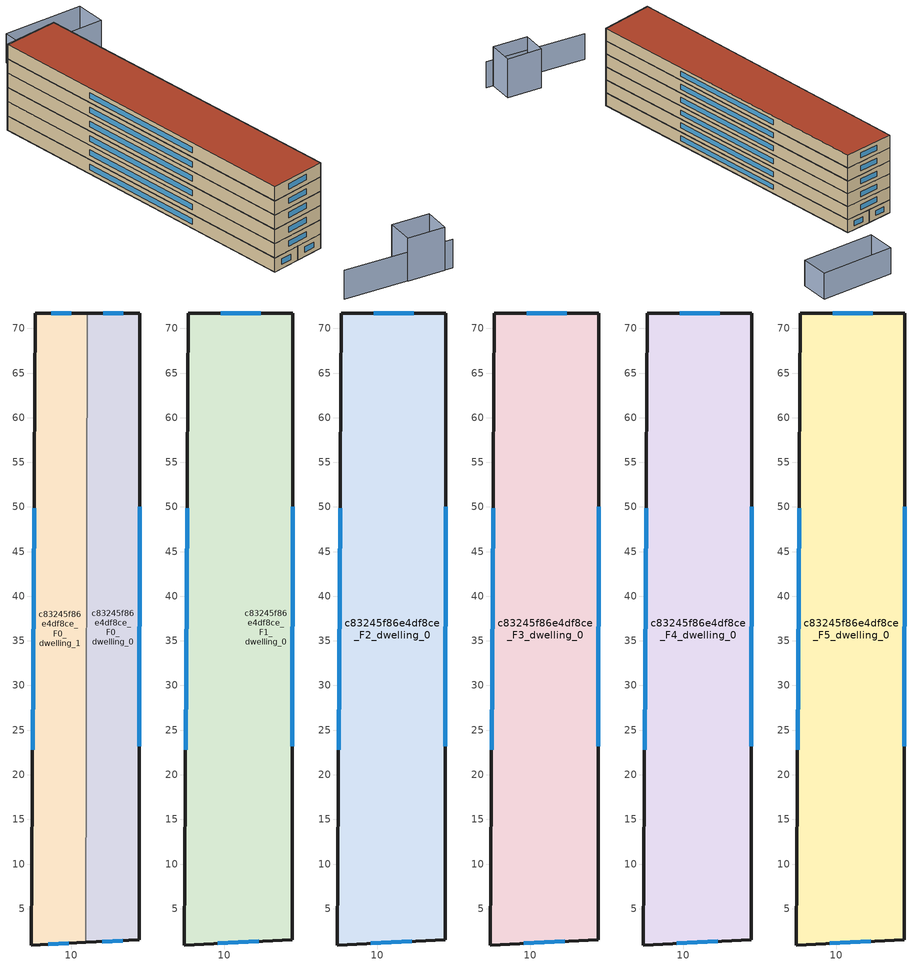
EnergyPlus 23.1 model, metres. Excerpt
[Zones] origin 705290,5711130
c83245f86e4df8ce_F0_dwelling_0
 floor ground (EU_floor_Construction): 17.64,1.5 17.7,71.7 11.8,71.72 11.63,1.21 z0
 wall outside (EU_wall_Construction): 11.8,71.72 17.7,71.7 17.64,1.5 11.63,1.21 z0:3
 wall to c83245f86e4df8ce_F0_dwelling_1 (EU_wall_Construction): 11.63,1.21 11.8,71.72 z0:3
 window (EU_Window_Construction): 17.68,50.02 17.66,23.17 / 15.78,1.41 13.48,1.3 / 13.62,71.71 15.88,71.71 z0.93:2.07
c83245f86e4df8ce_F0_dwelling_1
 floor ground (EU_floor_Construction): 11.63,1.21 11.8,71.72 6.02,71.73 5.54,0.93 z0
 wall outside (EU_wall_Construction): 11.63,1.21 5.54,0.93 6.02,71.73 11.8,71.72 z0:3
 window (EU_Window_Construction): 9.75,1.13 7.42,1.02 / 5.69,22.79 5.87,49.87 / 7.8,71.73 10.01,71.72 z0.93:2.07
c83245f86e4df8ce_F1_dwelling_0
 floor to c83245f86e4df8ce_F0_dwelling_0 (EU_floor_Construction): 17.64,1.5 17.7,71.7 11.8,71.72 11.63,1.21 z3
 floor to c83245f86e4df8ce_F0_dwelling_1 (EU_floor_Construction): 11.63,1.21 11.8,71.72 6.02,71.73 5.54,0.93 z3
 wall outside (EU_wall_Construction): 17.7,71.7 17.64,1.5 5.54,0.93 6.02,71.73 17.7,71.7 z3:6
 window (EU_Window_Construction): 17.68,50.02 17.66,23.17 / 13.9,1.32 9.28,1.1 / 5.69,22.79 5.87,49.87 / 9.63,71.72 14.09,71.71 z3.93:5.07
c83245f86e4df8ce_F2_dwelling_0
 floor to c83245f86e4df8ce_F1_dwelling_0 (EU_floor_Construction): 17.64,1.5 17.7,71.7 6.02,71.73 5.54,0.93 z6
 wall outside (EU_wall_Construction): 17.7,71.7 17.64,1.5 5.54,0.93 6.02,71.73 17.7,71.7 z6:9
 window (EU_Window_Construction): 17.68,50.02 17.66,23.17 / 13.9,1.32 9.28,1.1 / 5.69,22.79 5.87,49.87 / 9.63,71.72 14.09,71.71 z6.93:8.07
c83245f86e4df8ce_F3_dwelling_0
 floor to c83245f86e4df8ce_F2_dwelling_0 (EU_floor_Construction): 17.64,1.5 17.7,71.7 6.02,71.73 5.54,0.93 z9
 wall outside (EU_wall_Construction): 17.7,71.7 17.64,1.5 5.54,0.93 6.02,71.73 17.7,71.7 z9:12
 window (EU_Window_Construction): 17.68,50.02 17.66,23.17 / 13.9,1.32 9.28,1.1 / 5.69,22.79 5.87,49.87 / 9.63,71.72 14.09,71.71 z9.93:11.07
c83245f86e4df8ce_F4_dwelling_0
 floor to c83245f86e4df8ce_F3_dwelling_0 (EU_floor_Construction): 17.64,1.5 17.7,71.7 6.02,71.73 5.54,0.93 z12
 wall outside (EU_wall_Construction): 17.7,71.7 17.64,1.5 5.54,0.93 6.02,71.73 17.7,71.7 z12:15
 window (EU_Window_Construction): 17.68,50.02 17.66,23.17 / 13.9,1.32 9.28,1.1 / 5.69,22.79 5.87,49.87 / 9.63,71.72 14.09,71.71 z12.93:14.07
c83245f86e4df8ce_F5_dwelling_0
 floor to c83245f86e4df8ce_F4_dwelling_0 (EU_floor_Construction): 17.64,1.5 17.7,71.7 6.02,71.73 5.54,0.93 z15
 wall outside (EU_wall_Construction): 17.7,71.7 17.64,1.5 5.54,0.93 6.02,71.73 17.7,71.7 z15:18
 window (EU_Window_Construction): 17.68,50.02 17.66,23.17 / 13.9,1.32 9.28,1.1 / 5.69,22.79 5.87,49.87 / 9.63,71.72 14.09,71.71 z15.93:17.07
 roof outside (EU_roof_Construction): 17.7,71.7 17.64,1.5 5.54,0.93 6.02,71.73 z18
shading: 8.02,-14.72 30.08,-20.26 / 38.64,81 22,82.96 / 22,82.96 22.76,89.45 / 22.76,89.45 39.4,87.49 / 39.4,87.49 38.64,81 z0:6; 22.08,-12.59 29.74,-14.39 / 29.74,-14.39 28.46,-19.85 / 28.46,-19.85 20.79,-18.04 / 20.79,-18.04 22.08,-12.59 z0:9
[Building]
EU S2 Campaign: North Axis=0; Terrain=City; Solar Distribution=FullExterior
[Site:Location]
London: Latitude=51.5; Longitude=-0.5; Time Zone=0; Elevation=25
[SizingPeriod:WeatherFileDays]
AnnualSizingPeriod: Begin Month=1; Begin Day of Month=1; End Month=12; End Day of Month=31; Day of Week for Start Day=Monday; Use Weather File Daylight Saving Period=No; Use Weather File Rain and Snow Indicators=No
[MATERIAL]
EU_InternalMass_Material: Roughness=MediumRough; Thickness=0.1; Conductivity=1; Density=1800; Specific Heat=900; Thermal Absorptance=0.9; Solar Absorptance=0.7; Visible Absorptance=0.7
[MATERIAL:NOMASS] Roughness=MediumRough; Thermal Absorptance=0.9; Solar Absorptance=0.7; Visible Absorptance=0.7
Name | Thermal Resistance
EU_wall_NoMass | 0.53138
EU_roof_NoMass | 2.54466
EU_floor_NoMass | 1.96308
[WINDOWMATERIAL:SIMPLEGLAZINGSYSTEM]
EU_Window_SimpleGlazing: UFactor=4.07112; Solar Heat Gain Coefficient=0.85; Visible Transmittance=0.85
[CONSTRUCTION]
EU_wall_Construction: EU_wall_NoMass
EU_roof_Construction: EU_roof_NoMass
EU_floor_Construction: EU_floor_NoMass
EU_InternalMass_Construction: EU_InternalMass_Material
EU_Window_Construction: EU_Window_SimpleGlazing
[ZONE] Type=1; Multiplier=1; Ceiling Height=autocalculate; Floor Area=autocalculate; Part of Total Floor Area=Yes
Name | Volume
c83245f86e4df8ce_F0_dwelling_0 | 1257.13
c83245f86e4df8ce_F1_dwelling_0 | 2514.19
c83245f86e4df8ce_F2_dwelling_0; c83245f86e4df8ce_F3_dwelling_0; c83245f86e4df8ce_F4_dwelling_0; c83245f86e4df8ce_F5_dwelling_0 | 2514.2
c83245f86e4df8ce_F0_dwelling_1 | 1257.07
[INTERNALMASS] Construction=EU_InternalMass_Construction
Name | Zone or ZoneList | Surface Area
c83245f86e4df8ce_F0_dwelling_0_EU_InternalMass | c83245f86e4df8ce_F0_dwelling_0 | 419.042
c83245f86e4df8ce_F0_dwelling_1_EU_InternalMass | c83245f86e4df8ce_F0_dwelling_1 | 419.022
c83245f86e4df8ce_F1_dwelling_0_EU_InternalMass | c83245f86e4df8ce_F1_dwelling_0 | 838.066
c83245f86e4df8ce_F2_dwelling_0_EU_InternalMass | c83245f86e4df8ce_F2_dwelling_0 | 838.066
c83245f86e4df8ce_F3_dwelling_0_EU_InternalMass | c83245f86e4df8ce_F3_dwelling_0 | 838.066
c83245f86e4df8ce_F4_dwelling_0_EU_InternalMass | c83245f86e4df8ce_F4_dwelling_0 | 838.066
c83245f86e4df8ce_F5_dwelling_0_EU_InternalMass | c83245f86e4df8ce_F5_dwelling_0 | 838.066
[OTHEREQUIPMENT] Fuel Type=Electricity; Design Level Calculation Method=Watts/Area; Power per Zone Floor Area=1; Fraction Latent=0; Fraction Radiant=0; Fraction Lost=0; Carbon Dioxide Generation Rate=0; EndUse Subcategory=EU_Step8_InternalGains
Name | Zone or ZoneList or Space or SpaceList | Schedule
EU_Step8_InternalGain_c83245f86e4df8ce_F0_dwelling_0_f000 | c83245f86e4df8ce_F0_dwelling_0 | EU_Step8_GainSchedule_c83245f86e4df8ce_F0_dwelling_0_f000
EU_Step8_InternalGain_c83245f86e4df8ce_F0_dwelling_1_f000 | c83245f86e4df8ce_F0_dwelling_1 | EU_Step8_GainSchedule_c83245f86e4df8ce_F0_dwelling_1_f000
EU_Step8_InternalGain_c83245f86e4df8ce_F1_dwelling_0_f000 | c83245f86e4df8ce_F1_dwelling_0 | EU_Step8_GainSchedule_c83245f86e4df8ce_F1_dwelling_0_f000
EU_Step8_InternalGain_c83245f86e4df8ce_F2_dwelling_0_f000 | c83245f86e4df8ce_F2_dwelling_0 | EU_Step8_GainSchedule_c83245f86e4df8ce_F2_dwelling_0_f000
EU_Step8_InternalGain_c83245f86e4df8ce_F3_dwelling_0_f000 | c83245f86e4df8ce_F3_dwelling_0 | EU_Step8_GainSchedule_c83245f86e4df8ce_F3_dwelling_0_f000
EU_Step8_InternalGain_c83245f86e4df8ce_F4_dwelling_0_f000 | c83245f86e4df8ce_F4_dwelling_0 | EU_Step8_GainSchedule_c83245f86e4df8ce_F4_dwelling_0_f000
EU_Step8_InternalGain_c83245f86e4df8ce_F5_dwelling_0_f000 | c83245f86e4df8ce_F5_dwelling_0 | EU_Step8_GainSchedule_c83245f86e4df8ce_F5_dwelling_0_f000
[ZONEVENTILATION:DESIGNFLOWRATE] Schedule=EU_AlwaysOn; Design Flow Rate Calculation Method=AirChanges/Hour; Air Changes per Hour=0.463094; Ventilation Type=Natural; Fan Pressure Rise=0; Fan Total Efficiency=1; Constant Term Coefficient=1; Temperature Term Coefficient=0; Velocity Term Coefficient=0; Velocity Squared Term Coefficient=0; Minimum Indoor Temperature=-100; Maximum Indoor Temperature=100; Delta Temperature=-100; Minimum Outdoor Temperature=-100; Maximum Outdoor Temperature=100; Maximum Wind Speed=40
Name | Zone or ZoneList or Space or SpaceList
EU_ConstantAir_c83245f86e4df8ce_F0_dwelling_0 | c83245f86e4df8ce_F0_dwelling_0
EU_ConstantAir_c83245f86e4df8ce_F0_dwelling_1 | c83245f86e4df8ce_F0_dwelling_1
EU_ConstantAir_c83245f86e4df8ce_F1_dwelling_0 | c83245f86e4df8ce_F1_dwelling_0
EU_ConstantAir_c83245f86e4df8ce_F2_dwelling_0 | c83245f86e4df8ce_F2_dwelling_0
EU_ConstantAir_c83245f86e4df8ce_F3_dwelling_0 | c83245f86e4df8ce_F3_dwelling_0
EU_ConstantAir_c83245f86e4df8ce_F4_dwelling_0 | c83245f86e4df8ce_F4_dwelling_0
EU_ConstantAir_c83245f86e4df8ce_F5_dwelling_0 | c83245f86e4df8ce_F5_dwelling_0
[HVACTEMPLATE:THERMOSTAT] Constant Heating Setpoint=20; Constant Cooling Setpoint=50
EU_HeatOnly_c83245f86e4df8ce_F0_dwelling_0; EU_HeatOnly_c83245f86e4df8ce_F0_dwelling_1; EU_HeatOnly_c83245f86e4df8ce_F1_dwelling_0; EU_HeatOnly_c83245f86e4df8ce_F2_dwelling_0; EU_HeatOnly_c83245f86e4df8ce_F3_dwelling_0; EU_HeatOnly_c83245f86e4df8ce_F4_dwelling_0; EU_HeatOnly_c83245f86e4df8ce_F5_dwelling_0
[HVACTEMPLATE:ZONE:IDEALLOADSAIRSYSTEM] System Availability Schedule=EU_AlwaysOn; Maximum Heating Supply Air Temperature=50; Minimum Cooling Supply Air Temperature=13; Maximum Heating Supply Air Humidity Ratio=0.0156; Minimum Cooling Supply Air Humidity Ratio=0.0077; Heating Limit=NoLimit; Cooling Limit=NoLimit; Heating Availability Schedule=EU_AlwaysOn; Cooling Availability Schedule=EU_CoolingOff; Dehumidification Control Type=ConstantSensibleHeatRatio; Cooling Sensible Heat Ratio=0.7; Dehumidification Setpoint=60; Humidification Control Type=None; Humidification Setpoint=30; Outdoor Air Method=None; Outdoor Air Flow Rate per Person=0.00944; Outdoor Air Flow Rate per Zone Floor Area=0; Outdoor Air Flow Rate per Zone=0; Demand Controlled Ventilation Type=None; Outdoor Air Economizer Type=NoEconomizer; Heat Recovery Type=None; Sensible Heat Recovery Effectiveness=0.7; Latent Heat Recovery Effectiveness=0.65
Name | Template Thermostat
c83245f86e4df8ce_F0_dwelling_0 | EU_HeatOnly_c83245f86e4df8ce_F0_dwelling_0
c83245f86e4df8ce_F0_dwelling_1 | EU_HeatOnly_c83245f86e4df8ce_F0_dwelling_1
c83245f86e4df8ce_F1_dwelling_0 | EU_HeatOnly_c83245f86e4df8ce_F1_dwelling_0
c83245f86e4df8ce_F2_dwelling_0 | EU_HeatOnly_c83245f86e4df8ce_F2_dwelling_0
c83245f86e4df8ce_F3_dwelling_0 | EU_HeatOnly_c83245f86e4df8ce_F3_dwelling_0
c83245f86e4df8ce_F4_dwelling_0 | EU_HeatOnly_c83245f86e4df8ce_F4_dwelling_0
c83245f86e4df8ce_F5_dwelling_0 | EU_HeatOnly_c83245f86e4df8ce_F5_dwelling_0
[SIZING:ZONE] Zone Cooling Design Supply Air Temperature Input Method=SupplyAirTemperature; Zone Cooling Design Supply Air Temperature=13; Zone Heating Design Supply Air Temperature Input Method=SupplyAirTemperature; Zone Heating Design Supply Air Temperature=50; Zone Cooling Design Supply Air Humidity Ratio=0.008; Zone Heating Design Supply Air Humidity Ratio=0.008; Cooling Design Air Flow Method=DesignDay; Cooling Design Air Flow Rate=0; Cooling Minimum Air Flow per Zone Floor Area=0.000762; Cooling Minimum Air Flow=0; Cooling Minimum Air Flow Fraction=0.2; Heating Design Air Flow Method=DesignDay; Heating Design Air Flow Rate=0; Heating Maximum Air Flow per Zone Floor Area=0.002032; Heating Maximum Air Flow=0.141576; Heating Maximum Air Flow Fraction=0.3; Account for Dedicated Outdoor Air System=No; Dedicated Outdoor Air System Control Strategy=NeutralSupplyAir; Dedicated Outdoor Air Low Setpoint Temperature for Design=autosize; Dedicated Outdoor Air High Setpoint Temperature for Design=autosize; Zone Load Sizing Method=Sensible Load Only No Latent Load; Zone Latent Cooling Design Supply Air Humidity Ratio Input Method=HumidityRatioDifference; Zone Cooling Design Supply Air Humidity Ratio Difference=0.005; Zone Latent Heating Design Supply Air Humidity Ratio Input Method=HumidityRatioDifference; Zone Humidification Design Supply Air Humidity Ratio Difference=0.005
c83245f86e4df8ce_F0_dwelling_0; c83245f86e4df8ce_F0_dwelling_1; c83245f86e4df8ce_F1_dwelling_0; c83245f86e4df8ce_F2_dwelling_0; c83245f86e4df8ce_F3_dwelling_0; c83245f86e4df8ce_F4_dwelling_0; c83245f86e4df8ce_F5_dwelling_0
[SCHEDULE:CONSTANT]
Name | Hourly Value
EU_AlwaysOn | 1
EU_CoolingOff | 0
[SCHEDULE:FILE] Column Number=1; Rows to Skip at Top=0; Number of Hours of Data=8760; Column Separator=Comma; Interpolate to Timestep=No; Minutes per Item=60; Adjust Schedule for Daylight Savings=Yes
Name | File
EU_Step8_GainSchedule_c83245f86e4df8ce_F0_dwelling_0_f000 | ../../schedules/c83245f86e4df8ce/c83245f86e4df8ce_F0_dwelling_0_f000_gain.csv
EU_Step8_GainSchedule_c83245f86e4df8ce_F0_dwelling_1_f000 | ../../schedules/c83245f86e4df8ce/c83245f86e4df8ce_F0_dwelling_1_f000_gain.csv
EU_Step8_GainSchedule_c83245f86e4df8ce_F1_dwelling_0_f000 | ../../schedules/c83245f86e4df8ce/c83245f86e4df8ce_F1_dwelling_0_f000_gain.csv
EU_Step8_GainSchedule_c83245f86e4df8ce_F2_dwelling_0_f000 | ../../schedules/c83245f86e4df8ce/c83245f86e4df8ce_F2_dwelling_0_f000_gain.csv
EU_Step8_GainSchedule_c83245f86e4df8ce_F3_dwelling_0_f000 | ../../schedules/c83245f86e4df8ce/c83245f86e4df8ce_F3_dwelling_0_f000_gain.csv
EU_Step8_GainSchedule_c83245f86e4df8ce_F4_dwelling_0_f000 | ../../schedules/c83245f86e4df8ce/c83245f86e4df8ce_F4_dwelling_0_f000_gain.csv
EU_Step8_GainSchedule_c83245f86e4df8ce_F5_dwelling_0_f000 | ../../schedules/c83245f86e4df8ce/c83245f86e4df8ce_F5_dwelling_0_f000_gain.csv
